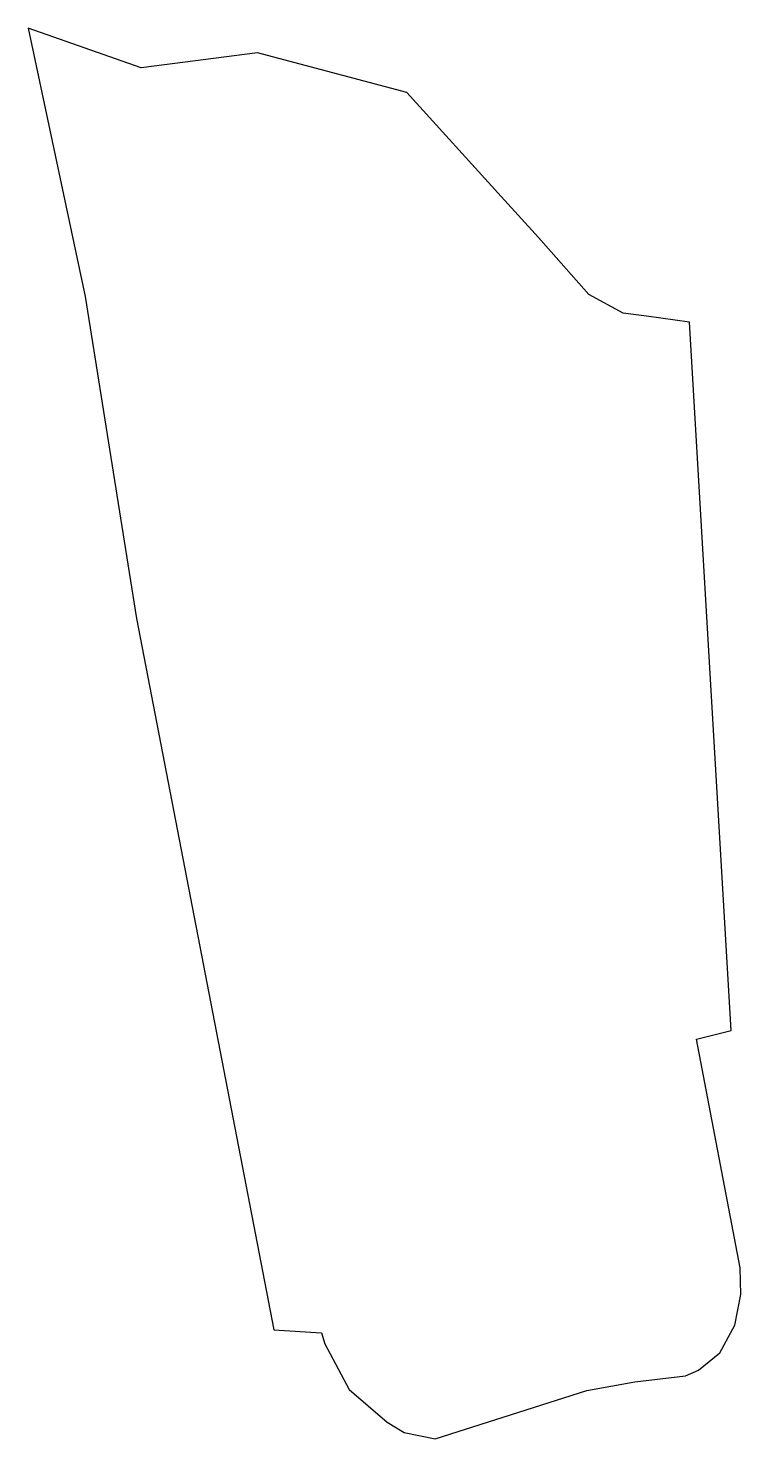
# Model space of a CAD drawing. Header units: millimetres. Extents: x 609907 to 610007, y 1309033 to 1309230.
import ezdxf

# ---------------------------------------------------------------- set-up
doc = ezdxf.new("R2010")
doc.units = ezdxf.units.MM

msp = doc.modelspace()

# ---------------------------------------------------------------- linework, layer by layer
msp.add_lwpolyline([(609941.83, 1309047.94), (609948.48, 1309047.5), (609948.96, 1309045.96), (609952.36, 1309039.57), (609957.68, 1309034.99), (609960.05, 1309033.56), (609964.38, 1309032.68), (609985.59, 1309039.45), (609992.32, 1309040.64), (609999.43, 1309041.47), (610001.24, 1309042.29), (610004.22, 1309044.7), (610006.33, 1309048.57), (610007.16, 1309052.88), (610007.09, 1309056.61), (610000.94, 1309088.62), (610005.79, 1309089.83), (609999.97, 1309188.95), (609993.95, 1309189.78), (609990.7, 1309190.22), (609985.89, 1309192.82), (609978.83, 1309200.79), (609973.63, 1309206.53), (609960.42, 1309221.08), (609939.53, 1309226.64), (609923.24, 1309224.56), (609907.44, 1309230.1), (609915.41, 1309192.57), (609922.6, 1309147.48)], close=True)

doc.saveas('drawing.dxf')
